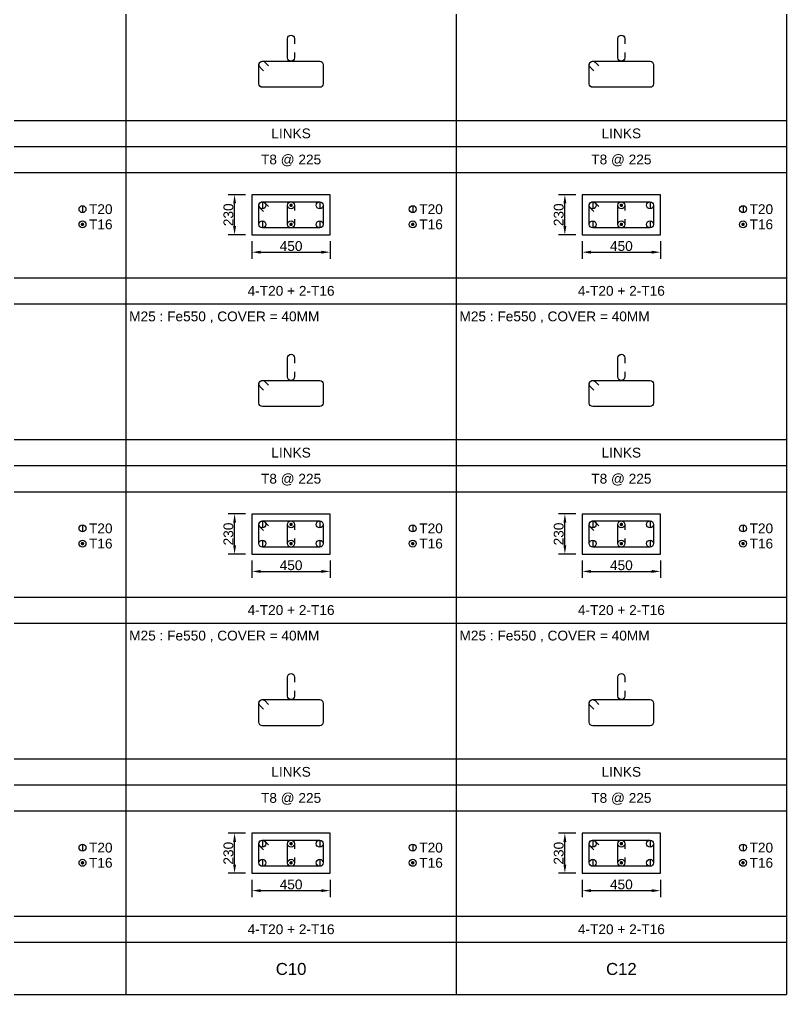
# Model space of a CAD drawing. Header units: inches. Extents: x -816171 to 9366335, y -450961 to 689132.
# Drawn here: x -282950 to -265301, y 270843 to 293262 of the extents above; entities that cross this region are included whole.
import ezdxf
from ezdxf.enums import TextEntityAlignment as Align

# ---------------------------------------------------------------- set-up
doc = ezdxf.new("R2010")
doc.units = ezdxf.units.IN
doc.header["$MEASUREMENT"] = 0
for name, color, linetype in [('Concrete Line', 2, 'Continuous'), ('Dim', 31, 'Continuous'), ('Link', 225, 'Continuous'), ('Reinforcement', 130, 'Continuous'), ('Schedule Border', 60, 'Continuous'), ('Schedule Header', 4, 'Continuous'), ('Schedule Line', 60, 'Continuous'), ('Text', 31, 'Continuous')]:
    doc.layers.add(name, color=color, linetype=linetype)
doc.styles.add('SC-COL1', font='SansSerif')
doc.styles.add('SC-COL2', font='SansSerif')
doc.dimstyles.new('ColumnSch', dxfattribs={"dimtxt": 225, "dimasz": 200, "dimexe": 150, "dimexo": 150, "dimgap": 25, "dimtad": 1, "dimtoh": 1, "dimdec": 4, "dimzin": 0, "dimdsep": 46, "dimtxsty": 'SC-COL2', "dimcen": 0.09, "dimclrd": 8, "dimclre": 8, "dimclrt": 31, "dimadec": 0, "dimazin": 0, "dimtfac": 1, "dimtdec": 0, "dimtix": 1, "dimtofl": 0, "dimtmove": 0, "dimatfit": 3, "dimfxl": 1, "dimtolj": 1, "dimtzin": 0, "dimarcsym": 0})

# ---------------------------------------------------------------- blocks, each defined once
blk = doc.blocks.new('*D3665')
at = {"layer": 'DEFPOINTS', "color": 0, "transparency": 16777216}
for p in [(-277601, 273632), (-275801, 273632), (-275801, 273232)]:
    blk.add_point(p, dxfattribs=at)
at = {"layer": 'Dim', "color": 8, "lineweight": -2, "transparency": 16777216}
for p, q in [((-277601, 273482), (-277601, 273082)), ((-275801, 273482), (-275801, 273082)), ((-277401, 273232), (-276001, 273232))]:
    blk.add_line(p, q, dxfattribs=at)
at = {"layer": 'Dim', "color": 8, "transparency": 16777216}
for points in [[(-277401, 273265), (-277401, 273198), (-277601, 273232)], [(-276001, 273265), (-276001, 273198), (-275801, 273232)]]:
    blk.add_solid(points, dxfattribs=at)
at = {"layer": 'Dim', "color": 31, "transparency": 16777216, "insert": (-276701, 273372), "char_height": 225, "attachment_point": 5, "style": 'SC-COL2'}
blk.add_mtext('\\A1;450', dxfattribs=at)
blk = doc.blocks.new('*D3666')
at = {"layer": 'DEFPOINTS', "color": 0, "transparency": 16777216}
for p in [(-278001, 274552), (-277601, 274552), (-277601, 273632)]:
    blk.add_point(p, dxfattribs=at)
at = {"layer": 'Dim', "color": 8, "lineweight": -2, "transparency": 16777216}
for p, q in [((-277751, 274552), (-278151, 274552)), ((-278001, 273832), (-278001, 274352)), ((-277751, 273632), (-278151, 273632))]:
    blk.add_line(p, q, dxfattribs=at)
at = {"layer": 'Dim', "color": 8, "transparency": 16777216}
for points in [[(-278034, 274352), (-277967, 274352), (-278001, 274552)], [(-278034, 273832), (-277967, 273832), (-278001, 273632)]]:
    blk.add_solid(points, dxfattribs=at)
at = {"layer": 'Dim', "color": 31, "transparency": 16777216, "insert": (-278142, 274092), "char_height": 225, "attachment_point": 5, "rotation": 90, "style": 'SC-COL2'}
blk.add_mtext('\\A1;230', dxfattribs=at)
blk = doc.blocks.new('*D3667')
at = {"layer": 'DEFPOINTS', "color": 0, "transparency": 16777216}
for p in [(-277601, 280972), (-275801, 280972), (-275801, 280572)]:
    blk.add_point(p, dxfattribs=at)
at = {"layer": 'Dim', "color": 8, "lineweight": -2, "transparency": 16777216}
for p, q in [((-277601, 280822), (-277601, 280422)), ((-275801, 280822), (-275801, 280422)), ((-277401, 280572), (-276001, 280572))]:
    blk.add_line(p, q, dxfattribs=at)
at = {"layer": 'Dim', "color": 8, "transparency": 16777216}
for points in [[(-277401, 280605), (-277401, 280538), (-277601, 280572)], [(-276001, 280605), (-276001, 280538), (-275801, 280572)]]:
    blk.add_solid(points, dxfattribs=at)
at = {"layer": 'Dim', "color": 31, "transparency": 16777216, "insert": (-276701, 280712), "char_height": 225, "attachment_point": 5, "style": 'SC-COL2'}
blk.add_mtext('\\A1;450', dxfattribs=at)
blk = doc.blocks.new('*D3668')
at = {"layer": 'DEFPOINTS', "color": 0, "transparency": 16777216}
for p in [(-278001, 281892), (-277601, 281892), (-277601, 280972)]:
    blk.add_point(p, dxfattribs=at)
at = {"layer": 'Dim', "color": 8, "lineweight": -2, "transparency": 16777216}
for p, q in [((-277751, 281892), (-278151, 281892)), ((-278001, 281172), (-278001, 281692)), ((-277751, 280972), (-278151, 280972))]:
    blk.add_line(p, q, dxfattribs=at)
at = {"layer": 'Dim', "color": 8, "transparency": 16777216}
for points in [[(-278034, 281692), (-277967, 281692), (-278001, 281892)], [(-278034, 281172), (-277967, 281172), (-278001, 280972)]]:
    blk.add_solid(points, dxfattribs=at)
at = {"layer": 'Dim', "color": 31, "transparency": 16777216, "insert": (-278142, 281432), "char_height": 225, "attachment_point": 5, "rotation": 90, "style": 'SC-COL2'}
blk.add_mtext('\\A1;230', dxfattribs=at)
blk = doc.blocks.new('*D3669')
at = {"layer": 'DEFPOINTS', "color": 0, "transparency": 16777216}
for p in [(-277601, 288312), (-275801, 288312), (-275801, 287912)]:
    blk.add_point(p, dxfattribs=at)
at = {"layer": 'Dim', "color": 8, "lineweight": -2, "transparency": 16777216}
for p, q in [((-277601, 288162), (-277601, 287762)), ((-275801, 288162), (-275801, 287762)), ((-277401, 287912), (-276001, 287912))]:
    blk.add_line(p, q, dxfattribs=at)
at = {"layer": 'Dim', "color": 8, "transparency": 16777216}
for points in [[(-277401, 287945), (-277401, 287878), (-277601, 287912)], [(-276001, 287945), (-276001, 287878), (-275801, 287912)]]:
    blk.add_solid(points, dxfattribs=at)
at = {"layer": 'Dim', "color": 31, "transparency": 16777216, "insert": (-276701, 288052), "char_height": 225, "attachment_point": 5, "style": 'SC-COL2'}
blk.add_mtext('\\A1;450', dxfattribs=at)
blk = doc.blocks.new('*D3670')
at = {"layer": 'DEFPOINTS', "color": 0, "transparency": 16777216}
for p in [(-278001, 289232), (-277601, 289232), (-277601, 288312)]:
    blk.add_point(p, dxfattribs=at)
at = {"layer": 'Dim', "color": 8, "lineweight": -2, "transparency": 16777216}
for p, q in [((-277751, 289232), (-278151, 289232)), ((-278001, 288512), (-278001, 289032)), ((-277751, 288312), (-278151, 288312))]:
    blk.add_line(p, q, dxfattribs=at)
at = {"layer": 'Dim', "color": 8, "transparency": 16777216}
for points in [[(-278034, 289032), (-277967, 289032), (-278001, 289232)], [(-278034, 288512), (-277967, 288512), (-278001, 288312)]]:
    blk.add_solid(points, dxfattribs=at)
at = {"layer": 'Dim', "color": 31, "transparency": 16777216, "insert": (-278142, 288772), "char_height": 225, "attachment_point": 5, "rotation": 90, "style": 'SC-COL2'}
blk.add_mtext('\\A1;230', dxfattribs=at)
blk = doc.blocks.new('*D3675')
at = {"layer": 'DEFPOINTS', "color": 0, "transparency": 16777216}
for p in [(-270001, 273632), (-268201, 273632), (-268201, 273232)]:
    blk.add_point(p, dxfattribs=at)
at = {"layer": 'Dim', "color": 8, "lineweight": -2, "transparency": 16777216}
for p, q in [((-270001, 273482), (-270001, 273082)), ((-268201, 273482), (-268201, 273082)), ((-269801, 273232), (-268401, 273232))]:
    blk.add_line(p, q, dxfattribs=at)
at = {"layer": 'Dim', "color": 8, "transparency": 16777216}
for points in [[(-269801, 273265), (-269801, 273198), (-270001, 273232)], [(-268401, 273265), (-268401, 273198), (-268201, 273232)]]:
    blk.add_solid(points, dxfattribs=at)
at = {"layer": 'Dim', "color": 31, "transparency": 16777216, "insert": (-269101, 273372), "char_height": 225, "attachment_point": 5, "style": 'SC-COL2'}
blk.add_mtext('\\A1;450', dxfattribs=at)
blk = doc.blocks.new('*D3676')
at = {"layer": 'DEFPOINTS', "color": 0, "transparency": 16777216}
for p in [(-270401, 274552), (-270001, 274552), (-270001, 273632)]:
    blk.add_point(p, dxfattribs=at)
at = {"layer": 'Dim', "color": 8, "lineweight": -2, "transparency": 16777216}
for p, q in [((-270151, 274552), (-270551, 274552)), ((-270401, 273832), (-270401, 274352)), ((-270151, 273632), (-270551, 273632))]:
    blk.add_line(p, q, dxfattribs=at)
at = {"layer": 'Dim', "color": 8, "transparency": 16777216}
for points in [[(-270434, 274352), (-270367, 274352), (-270401, 274552)], [(-270434, 273832), (-270367, 273832), (-270401, 273632)]]:
    blk.add_solid(points, dxfattribs=at)
at = {"layer": 'Dim', "color": 31, "transparency": 16777216, "insert": (-270542, 274092), "char_height": 225, "attachment_point": 5, "rotation": 90, "style": 'SC-COL2'}
blk.add_mtext('\\A1;230', dxfattribs=at)
blk = doc.blocks.new('*D3677')
at = {"layer": 'DEFPOINTS', "color": 0, "transparency": 16777216}
for p in [(-270001, 280972), (-268201, 280972), (-268201, 280572)]:
    blk.add_point(p, dxfattribs=at)
at = {"layer": 'Dim', "color": 8, "lineweight": -2, "transparency": 16777216}
for p, q in [((-270001, 280822), (-270001, 280422)), ((-268201, 280822), (-268201, 280422)), ((-269801, 280572), (-268401, 280572))]:
    blk.add_line(p, q, dxfattribs=at)
at = {"layer": 'Dim', "color": 8, "transparency": 16777216}
for points in [[(-269801, 280605), (-269801, 280538), (-270001, 280572)], [(-268401, 280605), (-268401, 280538), (-268201, 280572)]]:
    blk.add_solid(points, dxfattribs=at)
at = {"layer": 'Dim', "color": 31, "transparency": 16777216, "insert": (-269101, 280712), "char_height": 225, "attachment_point": 5, "style": 'SC-COL2'}
blk.add_mtext('\\A1;450', dxfattribs=at)
blk = doc.blocks.new('*D3678')
at = {"layer": 'DEFPOINTS', "color": 0, "transparency": 16777216}
for p in [(-270401, 281892), (-270001, 281892), (-270001, 280972)]:
    blk.add_point(p, dxfattribs=at)
at = {"layer": 'Dim', "color": 8, "lineweight": -2, "transparency": 16777216}
for p, q in [((-270151, 281892), (-270551, 281892)), ((-270401, 281172), (-270401, 281692)), ((-270151, 280972), (-270551, 280972))]:
    blk.add_line(p, q, dxfattribs=at)
at = {"layer": 'Dim', "color": 8, "transparency": 16777216}
for points in [[(-270434, 281692), (-270367, 281692), (-270401, 281892)], [(-270434, 281172), (-270367, 281172), (-270401, 280972)]]:
    blk.add_solid(points, dxfattribs=at)
at = {"layer": 'Dim', "color": 31, "transparency": 16777216, "insert": (-270542, 281432), "char_height": 225, "attachment_point": 5, "rotation": 90, "style": 'SC-COL2'}
blk.add_mtext('\\A1;230', dxfattribs=at)
blk = doc.blocks.new('*D3679')
at = {"layer": 'DEFPOINTS', "color": 0, "transparency": 16777216}
for p in [(-270001, 288312), (-268201, 288312), (-268201, 287912)]:
    blk.add_point(p, dxfattribs=at)
at = {"layer": 'Dim', "color": 8, "lineweight": -2, "transparency": 16777216}
for p, q in [((-270001, 288162), (-270001, 287762)), ((-268201, 288162), (-268201, 287762)), ((-269801, 287912), (-268401, 287912))]:
    blk.add_line(p, q, dxfattribs=at)
at = {"layer": 'Dim', "color": 8, "transparency": 16777216}
for points in [[(-269801, 287945), (-269801, 287878), (-270001, 287912)], [(-268401, 287945), (-268401, 287878), (-268201, 287912)]]:
    blk.add_solid(points, dxfattribs=at)
at = {"layer": 'Dim', "color": 31, "transparency": 16777216, "insert": (-269101, 288052), "char_height": 225, "attachment_point": 5, "style": 'SC-COL2'}
blk.add_mtext('\\A1;450', dxfattribs=at)
blk = doc.blocks.new('*D3680')
at = {"layer": 'DEFPOINTS', "color": 0, "transparency": 16777216}
for p in [(-270401, 289232), (-270001, 289232), (-270001, 288312)]:
    blk.add_point(p, dxfattribs=at)
at = {"layer": 'Dim', "color": 8, "lineweight": -2, "transparency": 16777216}
for p, q in [((-270151, 289232), (-270551, 289232)), ((-270401, 288512), (-270401, 289032)), ((-270151, 288312), (-270551, 288312))]:
    blk.add_line(p, q, dxfattribs=at)
at = {"layer": 'Dim', "color": 8, "transparency": 16777216}
for points in [[(-270434, 289032), (-270367, 289032), (-270401, 289232)], [(-270434, 288512), (-270367, 288512), (-270401, 288312)]]:
    blk.add_solid(points, dxfattribs=at)
at = {"layer": 'Dim', "color": 31, "transparency": 16777216, "insert": (-270542, 288772), "char_height": 225, "attachment_point": 5, "rotation": 90, "style": 'SC-COL2'}
blk.add_mtext('\\A1;230', dxfattribs=at)

msp = doc.modelspace()

# ---------------------------------------------------------------- linework, layer by layer
at = {"layer": 'Concrete Line'}
for points in [[(-275800.6886, 289231.51202), (-277600.6886, 289231.51202)], [(-277600.6886, 289231.51202), (-277600.6886, 288311.51202)], [(-275800.6886, 288311.51202), (-275800.6886, 289231.51202)], [(-268200.6886, 289231.51202), (-270000.6886, 289231.51202)], [(-270000.6886, 289231.51202), (-270000.6886, 288311.51202)], [(-268200.6886, 288311.51202), (-268200.6886, 289231.51202)], [(-277600.6886, 288311.51202), (-275800.6886, 288311.51202)], [(-270000.6886, 288311.51202), (-268200.6886, 288311.51202)], [(-275800.6886, 281891.51202), (-277600.6886, 281891.51202)], [(-277600.6886, 281891.51202), (-277600.6886, 280971.51202)], [(-275800.6886, 280971.51202), (-275800.6886, 281891.51202)], [(-268200.6886, 281891.51202), (-270000.6886, 281891.51202)], [(-270000.6886, 281891.51202), (-270000.6886, 280971.51202)], [(-268200.6886, 280971.51202), (-268200.6886, 281891.51202)], [(-277600.6886, 280971.51202), (-275800.6886, 280971.51202)], [(-270000.6886, 280971.51202), (-268200.6886, 280971.51202)], [(-275800.6886, 274551.51202), (-277600.6886, 274551.51202)], [(-277600.6886, 274551.51202), (-277600.6886, 273631.51202)], [(-275800.6886, 273631.51202), (-275800.6886, 274551.51202)], [(-268200.6886, 274551.51202), (-270000.6886, 274551.51202)], [(-270000.6886, 274551.51202), (-270000.6886, 273631.51202)], [(-268200.6886, 273631.51202), (-268200.6886, 274551.51202)], [(-277600.6886, 273631.51202), (-275800.6886, 273631.51202)], [(-270000.6886, 273631.51202), (-268200.6886, 273631.51202)]]:
    msp.add_lwpolyline(points, dxfattribs=at)
at = {"layer": 'Link'}
for points in [[(-276620.6886, 292503.28242), (-276620.6886, 292383.28242, -1), (-276780.6886, 292383.28242), (-276780.6886, 292823.28242, -1), (-276620.6886, 292823.28242), (-276620.6886, 292703.28242)], [(-269020.6886, 292503.28242), (-269020.6886, 292383.28242, -1), (-269180.6886, 292383.28242), (-269180.6886, 292823.28242, -1), (-269020.6886, 292823.28242), (-269020.6886, 292703.28242)], [(-277332.40459, 292081.86101), (-277417.25725, 292166.71398, -0.6681779738), (-277360.6886, 292303.28242), (-276040.6886, 292303.28242, -0.4142135624), (-275960.6886, 292223.28242), (-275960.6886, 291783.28242, -0.4142135624), (-276040.6886, 291703.28242), (-277360.6886, 291703.28242, -0.4142135624), (-277440.6886, 291783.28242), (-277440.6886, 292223.28242, -0.6681793021), (-277304.11995, 292279.85086), (-277219.2673, 292194.99789)], [(-269732.40459, 292081.86101), (-269817.25725, 292166.71398, -0.6681779738), (-269760.6886, 292303.28242), (-268440.6886, 292303.28242, -0.4142135624), (-268360.6886, 292223.28242), (-268360.6886, 291783.28242, -0.4142135624), (-268440.6886, 291703.28242), (-269760.6886, 291703.28242, -0.4142135624), (-269840.6886, 291783.28242), (-269840.6886, 292223.28242, -0.6681793021), (-269704.11995, 292279.85086), (-269619.2673, 292194.99789)], [(-277332.40459, 288850.09062), (-277417.25725, 288934.94358, -0.6681779738), (-277360.6886, 289071.51202), (-276040.6886, 289071.51202, -0.4142135624), (-275960.6886, 288991.51202), (-275960.6886, 288551.51202, -0.4142135624), (-276040.6886, 288471.51202), (-277360.6886, 288471.51202, -0.4142135624), (-277440.6886, 288551.51202), (-277440.6886, 288991.51202, -0.6681793021), (-277304.11995, 289048.08046), (-277219.2673, 288963.22749)], [(-276620.6886, 288671.51202), (-276620.6886, 288551.51202, -1), (-276780.6886, 288551.51202), (-276780.6886, 288991.51202, -1), (-276620.6886, 288991.51202), (-276620.6886, 288871.51202)], [(-269732.40459, 288850.09062), (-269817.25725, 288934.94358, -0.6681779738), (-269760.6886, 289071.51202), (-268440.6886, 289071.51202, -0.4142135624), (-268360.6886, 288991.51202), (-268360.6886, 288551.51202, -0.4142135624), (-268440.6886, 288471.51202), (-269760.6886, 288471.51202, -0.4142135624), (-269840.6886, 288551.51202), (-269840.6886, 288991.51202, -0.6681793021), (-269704.11995, 289048.08046), (-269619.2673, 288963.22749)], [(-269020.6886, 288671.51202), (-269020.6886, 288551.51202, -1), (-269180.6886, 288551.51202), (-269180.6886, 288991.51202, -1), (-269020.6886, 288991.51202), (-269020.6886, 288871.51202)], [(-276620.6886, 285163.28242), (-276620.6886, 285043.28242, -1), (-276780.6886, 285043.28242), (-276780.6886, 285483.28242, -1), (-276620.6886, 285483.28242), (-276620.6886, 285363.28242)], [(-269020.6886, 285163.28242), (-269020.6886, 285043.28242, -1), (-269180.6886, 285043.28242), (-269180.6886, 285483.28242, -1), (-269020.6886, 285483.28242), (-269020.6886, 285363.28242)], [(-277332.40459, 284741.86101), (-277417.25725, 284826.71398, -0.6681779738), (-277360.6886, 284963.28242), (-276040.6886, 284963.28242, -0.4142135624), (-275960.6886, 284883.28242), (-275960.6886, 284443.28242, -0.4142135624), (-276040.6886, 284363.28242), (-277360.6886, 284363.28242, -0.4142135624), (-277440.6886, 284443.28242), (-277440.6886, 284883.28242, -0.6681793021), (-277304.11995, 284939.85086), (-277219.2673, 284854.99789)], [(-269732.40459, 284741.86101), (-269817.25725, 284826.71398, -0.6681779738), (-269760.6886, 284963.28242), (-268440.6886, 284963.28242, -0.4142135624), (-268360.6886, 284883.28242), (-268360.6886, 284443.28242, -0.4142135624), (-268440.6886, 284363.28242), (-269760.6886, 284363.28242, -0.4142135624), (-269840.6886, 284443.28242), (-269840.6886, 284883.28242, -0.6681793021), (-269704.11995, 284939.85086), (-269619.2673, 284854.99789)], [(-277332.40459, 281510.09062), (-277417.25725, 281594.94358, -0.6681779738), (-277360.6886, 281731.51202), (-276040.6886, 281731.51202, -0.4142135624), (-275960.6886, 281651.51202), (-275960.6886, 281211.51202, -0.4142135624), (-276040.6886, 281131.51202), (-277360.6886, 281131.51202, -0.4142135624), (-277440.6886, 281211.51202), (-277440.6886, 281651.51202, -0.6681793021), (-277304.11995, 281708.08046), (-277219.2673, 281623.22749)], [(-276620.6886, 281331.51202), (-276620.6886, 281211.51202, -1), (-276780.6886, 281211.51202), (-276780.6886, 281651.51202, -1), (-276620.6886, 281651.51202), (-276620.6886, 281531.51202)], [(-269732.40459, 281510.09062), (-269817.25725, 281594.94358, -0.6681779738), (-269760.6886, 281731.51202), (-268440.6886, 281731.51202, -0.4142135624), (-268360.6886, 281651.51202), (-268360.6886, 281211.51202, -0.4142135624), (-268440.6886, 281131.51202), (-269760.6886, 281131.51202, -0.4142135624), (-269840.6886, 281211.51202), (-269840.6886, 281651.51202, -0.6681793021), (-269704.11995, 281708.08046), (-269619.2673, 281623.22749)], [(-269020.6886, 281331.51202), (-269020.6886, 281211.51202, -1), (-269180.6886, 281211.51202), (-269180.6886, 281651.51202, -1), (-269020.6886, 281651.51202), (-269020.6886, 281531.51202)], [(-276620.6886, 277823.28242), (-276620.6886, 277703.28242, -1), (-276780.6886, 277703.28242), (-276780.6886, 278143.28242, -1), (-276620.6886, 278143.28242), (-276620.6886, 278023.28242)], [(-269020.6886, 277823.28242), (-269020.6886, 277703.28242, -1), (-269180.6886, 277703.28242), (-269180.6886, 278143.28242, -1), (-269020.6886, 278143.28242), (-269020.6886, 278023.28242)], [(-277332.40459, 277401.86101), (-277417.25725, 277486.71398, -0.6681779738), (-277360.6886, 277623.28242), (-276040.6886, 277623.28242, -0.4142135624), (-275960.6886, 277543.28242), (-275960.6886, 277103.28242, -0.4142135624), (-276040.6886, 277023.28242), (-277360.6886, 277023.28242, -0.4142135624), (-277440.6886, 277103.28242), (-277440.6886, 277543.28242, -0.6681793021), (-277304.11995, 277599.85086), (-277219.2673, 277514.99789)], [(-269732.40459, 277401.86101), (-269817.25725, 277486.71398, -0.6681779738), (-269760.6886, 277623.28242), (-268440.6886, 277623.28242, -0.4142135624), (-268360.6886, 277543.28242), (-268360.6886, 277103.28242, -0.4142135624), (-268440.6886, 277023.28242), (-269760.6886, 277023.28242, -0.4142135624), (-269840.6886, 277103.28242), (-269840.6886, 277543.28242, -0.6681793021), (-269704.11995, 277599.85086), (-269619.2673, 277514.99789)], [(-277332.40459, 274170.09062), (-277417.25725, 274254.94358, -0.6681779738), (-277360.6886, 274391.51202), (-276040.6886, 274391.51202, -0.4142135624), (-275960.6886, 274311.51202), (-275960.6886, 273871.51202, -0.4142135624), (-276040.6886, 273791.51202), (-277360.6886, 273791.51202, -0.4142135624), (-277440.6886, 273871.51202), (-277440.6886, 274311.51202, -0.6681793021), (-277304.11995, 274368.08046), (-277219.2673, 274283.22749)], [(-276620.6886, 273991.51202), (-276620.6886, 273871.51202, -1), (-276780.6886, 273871.51202), (-276780.6886, 274311.51202, -1), (-276620.6886, 274311.51202), (-276620.6886, 274191.51202)], [(-269732.40459, 274170.09062), (-269817.25725, 274254.94358, -0.6681779738), (-269760.6886, 274391.51202), (-268440.6886, 274391.51202, -0.4142135624), (-268360.6886, 274311.51202), (-268360.6886, 273871.51202, -0.4142135624), (-268440.6886, 273791.51202), (-269760.6886, 273791.51202, -0.4142135624), (-269840.6886, 273871.51202), (-269840.6886, 274311.51202, -0.6681793021), (-269704.11995, 274368.08046), (-269619.2673, 274283.22749)], [(-269020.6886, 273991.51202), (-269020.6886, 273871.51202, -1), (-269180.6886, 273871.51202), (-269180.6886, 274311.51202, -1), (-269020.6886, 274311.51202), (-269020.6886, 274191.51202)]]:
    msp.add_lwpolyline(points, format="xyb", dxfattribs=at)
at = {"layer": 'Reinforcement', "color": 130}
for points in [[(-277360.6886, 289071.51202), (-277360.6886, 288911.51202)], [(-276040.6886, 289071.51202), (-276040.6886, 288911.51202)], [(-269760.6886, 289071.51202), (-269760.6886, 288911.51202)], [(-268440.6886, 289071.51202), (-268440.6886, 288911.51202)], [(-281500.6886, 288981.51202), (-281500.6886, 288821.51202)], [(-273900.6886, 288981.51202), (-273900.6886, 288821.51202)], [(-266300.6886, 288981.51202), (-266300.6886, 288821.51202)], [(-277360.6886, 288631.51202), (-277360.6886, 288471.51202)], [(-276040.6886, 288631.51202), (-276040.6886, 288471.51202)], [(-269760.6886, 288631.51202), (-269760.6886, 288471.51202)], [(-268440.6886, 288631.51202), (-268440.6886, 288471.51202)], [(-281500.6886, 281641.51202), (-281500.6886, 281481.51202)], [(-277360.6886, 281731.51202), (-277360.6886, 281571.51202)], [(-276040.6886, 281731.51202), (-276040.6886, 281571.51202)], [(-273900.6886, 281641.51202), (-273900.6886, 281481.51202)], [(-269760.6886, 281731.51202), (-269760.6886, 281571.51202)], [(-268440.6886, 281731.51202), (-268440.6886, 281571.51202)], [(-266300.6886, 281641.51202), (-266300.6886, 281481.51202)], [(-277360.6886, 281291.51202), (-277360.6886, 281131.51202)], [(-276040.6886, 281291.51202), (-276040.6886, 281131.51202)], [(-269760.6886, 281291.51202), (-269760.6886, 281131.51202)], [(-268440.6886, 281291.51202), (-268440.6886, 281131.51202)], [(-281500.6886, 274301.51202), (-281500.6886, 274141.51202)], [(-277360.6886, 274391.51202), (-277360.6886, 274231.51202)], [(-276040.6886, 274391.51202), (-276040.6886, 274231.51202)], [(-273900.6886, 274301.51202), (-273900.6886, 274141.51202)], [(-269760.6886, 274391.51202), (-269760.6886, 274231.51202)], [(-268440.6886, 274391.51202), (-268440.6886, 274231.51202)], [(-266300.6886, 274301.51202), (-266300.6886, 274141.51202)], [(-277360.6886, 273951.51202), (-277360.6886, 273791.51202)], [(-276040.6886, 273951.51202), (-276040.6886, 273791.51202)], [(-269760.6886, 273951.51202), (-269760.6886, 273791.51202)], [(-268440.6886, 273951.51202), (-268440.6886, 273791.51202)]]:
    msp.add_lwpolyline(points, dxfattribs=at)
at = {"layer": 'Reinforcement', "color": 130, "const_width": 40}
for points in [[(-276720.6886, 288991.51202, 1), (-276680.6886, 288991.51202, 1)], [(-269120.6886, 288991.51202, 1), (-269080.6886, 288991.51202, 1)], [(-281520.6886, 288551.51202, 1), (-281480.6886, 288551.51202, 1)], [(-276720.6886, 288551.51202, 1), (-276680.6886, 288551.51202, 1)], [(-273920.6886, 288551.51202, 1), (-273880.6886, 288551.51202, 1)], [(-269120.6886, 288551.51202, 1), (-269080.6886, 288551.51202, 1)], [(-266320.6886, 288551.51202, 1), (-266280.6886, 288551.51202, 1)], [(-276720.6886, 281651.51202, 1), (-276680.6886, 281651.51202, 1)], [(-269120.6886, 281651.51202, 1), (-269080.6886, 281651.51202, 1)], [(-281520.6886, 281211.51202, 1), (-281480.6886, 281211.51202, 1)], [(-276720.6886, 281211.51202, 1), (-276680.6886, 281211.51202, 1)], [(-273920.6886, 281211.51202, 1), (-273880.6886, 281211.51202, 1)], [(-269120.6886, 281211.51202, 1), (-269080.6886, 281211.51202, 1)], [(-266320.6886, 281211.51202, 1), (-266280.6886, 281211.51202, 1)], [(-276720.6886, 274311.51202, 1), (-276680.6886, 274311.51202, 1)], [(-269120.6886, 274311.51202, 1), (-269080.6886, 274311.51202, 1)], [(-281520.6886, 273871.51202, 1), (-281480.6886, 273871.51202, 1)], [(-276720.6886, 273871.51202, 1), (-276680.6886, 273871.51202, 1)], [(-273920.6886, 273871.51202, 1), (-273880.6886, 273871.51202, 1)], [(-269120.6886, 273871.51202, 1), (-269080.6886, 273871.51202, 1)], [(-266320.6886, 273871.51202, 1), (-266280.6886, 273871.51202, 1)]]:
    msp.add_lwpolyline(points, format="xyb", close=True, dxfattribs=at)
at = {"layer": 'Reinforcement', "color": 130}
for centre in [(-277360.6886, 288991.51202), (-276700.6886, 288991.51202), (-276040.6886, 288991.51202), (-269760.6886, 288991.51202), (-269100.6886, 288991.51202), (-268440.6886, 288991.51202), (-281500.6886, 288901.51202), (-273900.6886, 288901.51202), (-266300.6886, 288901.51202), (-281500.6886, 288551.51202), (-277360.6886, 288551.51202), (-276700.6886, 288551.51202), (-276040.6886, 288551.51202), (-273900.6886, 288551.51202), (-269760.6886, 288551.51202), (-269100.6886, 288551.51202), (-268440.6886, 288551.51202), (-266300.6886, 288551.51202), (-281500.6886, 281561.51202), (-277360.6886, 281651.51202), (-276700.6886, 281651.51202), (-276040.6886, 281651.51202), (-273900.6886, 281561.51202), (-269760.6886, 281651.51202), (-269100.6886, 281651.51202), (-268440.6886, 281651.51202), (-266300.6886, 281561.51202), (-281500.6886, 281211.51202), (-277360.6886, 281211.51202), (-276700.6886, 281211.51202), (-276040.6886, 281211.51202), (-273900.6886, 281211.51202), (-269760.6886, 281211.51202), (-269100.6886, 281211.51202), (-268440.6886, 281211.51202), (-266300.6886, 281211.51202), (-281500.6886, 274221.51202), (-277360.6886, 274311.51202), (-276700.6886, 274311.51202), (-276040.6886, 274311.51202), (-273900.6886, 274221.51202), (-269760.6886, 274311.51202), (-269100.6886, 274311.51202), (-268440.6886, 274311.51202), (-266300.6886, 274221.51202), (-281500.6886, 273871.51202), (-277360.6886, 273871.51202), (-276700.6886, 273871.51202), (-276040.6886, 273871.51202), (-273900.6886, 273871.51202), (-269760.6886, 273871.51202), (-269100.6886, 273871.51202), (-268440.6886, 273871.51202), (-266300.6886, 273871.51202)]:
    msp.add_circle(centre, 80, dxfattribs=at)
at = {"layer": 'Schedule Border'}
for p, q in [((-265300.6886, 316083.28242), (-265300.6886, 270843.28242)), ((-301700.6886, 286723.28242), (-265300.6886, 286723.28242)), ((-301700.6886, 279383.28242), (-265300.6886, 279383.28242)), ((-301700.6886, 272043.28242), (-265300.6886, 272043.28242)), ((-301700.6886, 270843.28242), (-265300.6886, 270843.28242))]:
    msp.add_line(p, q, dxfattribs=at)
at = {"layer": 'Schedule Line'}
for p, q in [((-280500.6886, 316083.28242), (-280500.6886, 270843.28242)), ((-272900.6886, 316083.28242), (-272900.6886, 270843.28242)), ((-295700.6886, 290943.28242), (-265300.6886, 290943.28242)), ((-295700.6886, 290343.28242), (-265300.6886, 290343.28242)), ((-295700.6886, 289743.28242), (-265300.6886, 289743.28242)), ((-295700.6886, 287323.28242), (-265300.6886, 287323.28242)), ((-295700.6886, 283603.28242), (-265300.6886, 283603.28242)), ((-295700.6886, 283003.28242), (-265300.6886, 283003.28242)), ((-295700.6886, 282403.28242), (-265300.6886, 282403.28242)), ((-295700.6886, 279983.28242), (-265300.6886, 279983.28242)), ((-295700.6886, 276263.28242), (-265300.6886, 276263.28242)), ((-295700.6886, 275663.28242), (-265300.6886, 275663.28242)), ((-295700.6886, 275063.28242), (-265300.6886, 275063.28242)), ((-295700.6886, 272643.28242), (-265300.6886, 272643.28242))]:
    msp.add_line(p, q, dxfattribs=at)

# ---------------------------------------------------------------- texts
at = {"layer": 'Schedule Header', "char_height": 275, "attachment_point": 2, "style": 'SC-COL2'}
for s, insert in [('C10', (-276700.6886, 271568.28242)), ('C12', (-269100.6886, 271568.28242))]:
    msp.add_mtext(s, dxfattribs=dict(at, insert=insert))
at = {"layer": 'Text', "style": 'SC-COL1'}
for s, p in [('LINKS', (-276700.6886, 290643.28242)), ('LINKS', (-269100.6886, 290643.28242)), ('T8 @ 225', (-276700.6886, 290043.28242)), ('T8 @ 225', (-269100.6886, 290043.28242)), ('4-T20 + 2-T16', (-276700.6886, 287023.28242)), ('4-T20 + 2-T16', (-269100.6886, 287023.28242)), ('LINKS', (-276700.6886, 283303.28242)), ('LINKS', (-269100.6886, 283303.28242)), ('T8 @ 225', (-276700.6886, 282703.28242)), ('T8 @ 225', (-269100.6886, 282703.28242)), ('4-T20 + 2-T16', (-276700.6886, 279683.28242)), ('4-T20 + 2-T16', (-269100.6886, 279683.28242)), ('LINKS', (-276700.6886, 275963.28242)), ('LINKS', (-269100.6886, 275963.28242)), ('T8 @ 225', (-276700.6886, 275363.28242)), ('T8 @ 225', (-269100.6886, 275363.28242)), ('4-T20 + 2-T16', (-276700.6886, 272343.28242)), ('4-T20 + 2-T16', (-269100.6886, 272343.28242))]:
    msp.add_text(s, height=225, dxfattribs=at).set_placement(p, align=Align.MIDDLE_CENTER)
for s, p in [('T20', (-281350.6886, 288901.51202)), ('T20', (-273750.6886, 288901.51202)), ('T20', (-266150.6886, 288901.51202)), ('T16', (-281350.6886, 288551.51202)), ('T16', (-273750.6886, 288551.51202)), ('T16', (-266150.6886, 288551.51202)), ('T20', (-281350.6886, 281561.51202)), ('T20', (-273750.6886, 281561.51202)), ('T20', (-266150.6886, 281561.51202)), ('T16', (-281350.6886, 281211.51202)), ('T16', (-273750.6886, 281211.51202)), ('T16', (-266150.6886, 281211.51202)), ('T20', (-281350.6886, 274221.51202)), ('T20', (-273750.6886, 274221.51202)), ('T20', (-266150.6886, 274221.51202)), ('T16', (-281350.6886, 273871.51202)), ('T16', (-273750.6886, 273871.51202)), ('T16', (-266150.6886, 273871.51202))]:
    msp.add_text(s, height=225, dxfattribs=at).set_placement(p, align=Align.MIDDLE_LEFT)
for p in [(-280425.6886, 286323.28242), (-272825.6886, 286323.28242), (-280425.6886, 278983.28242), (-272825.6886, 278983.28242)]:
    msp.add_text('M25 : Fe550 , COVER = 40MM', height=225, dxfattribs=at).set_placement(p)

# ---------------------------------------------------------------- dimensions: what is measured, and where the dimension line sits
at = {"layer": 'Dim'}
for p1, p2, distance, text, picture, middle in [((-277600.6886, 288311.51202), (-277600.6886, 289231.51202), 400, '230', '*D3670', (-278141.73798, 288771.51202)), ((-270000.6886, 288311.51202), (-270000.6886, 289231.51202), 400, '230', '*D3680', (-270541.73798, 288771.51202)), ((-277600.6886, 288311.51202), (-275800.6886, 288311.51202), -400, '450', '*D3669', (-276700.6886, 288052.40709)), ((-270000.6886, 288311.51202), (-268200.6886, 288311.51202), -400, '450', '*D3679', (-269100.6886, 288052.40709)), ((-277600.6886, 280971.51202), (-277600.6886, 281891.51202), 400, '230', '*D3668', (-278141.73798, 281431.51202)), ((-270000.6886, 280971.51202), (-270000.6886, 281891.51202), 400, '230', '*D3678', (-270541.73798, 281431.51202)), ((-277600.6886, 280971.51202), (-275800.6886, 280971.51202), -400, '450', '*D3667', (-276700.6886, 280712.40709)), ((-270000.6886, 280971.51202), (-268200.6886, 280971.51202), -400, '450', '*D3677', (-269100.6886, 280712.40709)), ((-277600.6886, 273631.51202), (-277600.6886, 274551.51202), 400, '230', '*D3666', (-278141.73798, 274091.51202)), ((-270000.6886, 273631.51202), (-270000.6886, 274551.51202), 400, '230', '*D3676', (-270541.73798, 274091.51202)), ((-277600.6886, 273631.51202), (-275800.6886, 273631.51202), -400, '450', '*D3665', (-276700.6886, 273372.40709)), ((-270000.6886, 273631.51202), (-268200.6886, 273631.51202), -400, '450', '*D3675', (-269100.6886, 273372.40709))]:
    dim = msp.add_aligned_dim(p1=p1, p2=p2, distance=distance, text=text, dimstyle='ColumnSch', override={"dimtofl": 1}, dxfattribs=at)
    dim.commit()
    dim.dimension.update_dxf_attribs({"geometry": picture, "text_midpoint": middle})

doc.saveas('drawing.dxf')
